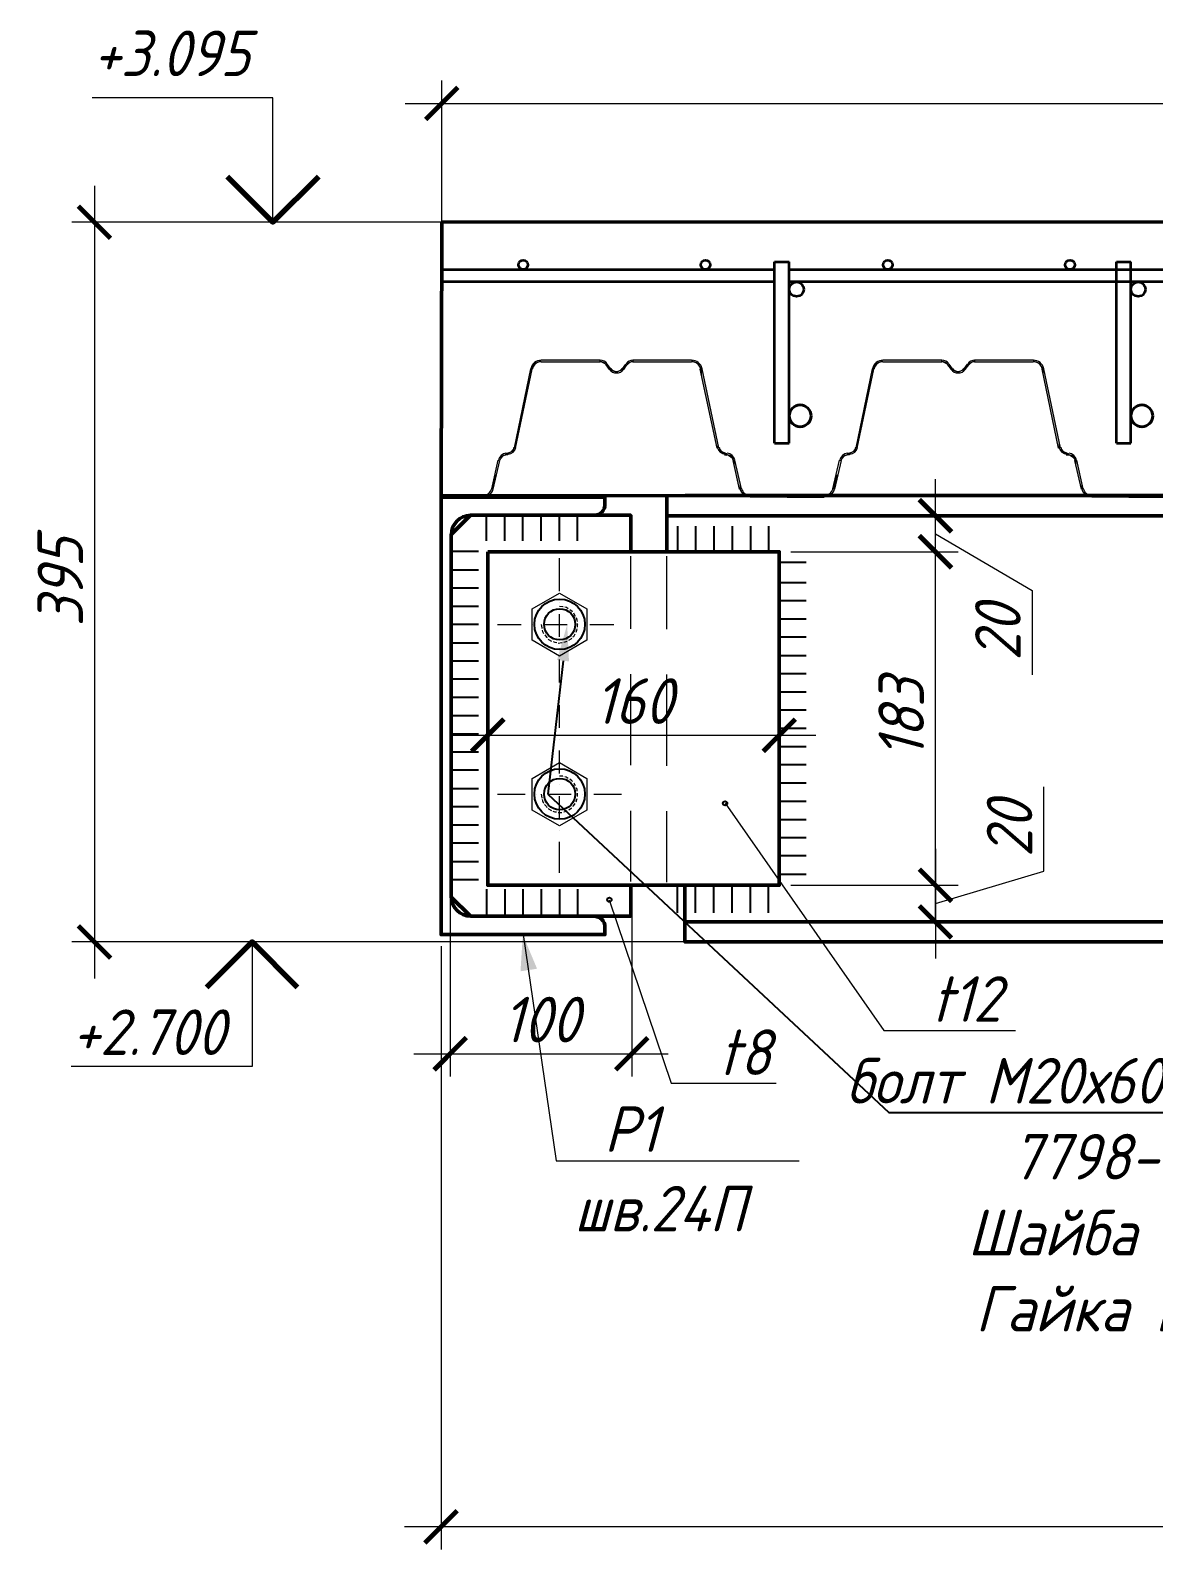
# Model space of a CAD drawing. Header units: millimetres. Extents: x 504091 to 2165846, y 135022 to 442887.
# Drawn here: x 889851 to 890467, y 258700 to 259533 of the extents above; entities that cross this region are included whole.
import ezdxf
from ezdxf import colors
from ezdxf.entities.mleader import LeaderData, LeaderLine
from ezdxf.math import Vec2, Vec3

# ---------------------------------------------------------------- set-up
doc = ezdxf.new("R2010")
doc.units = ezdxf.units.MM
doc.layers.get('Defpoints').update_dxf_attribs({"color": 255})
for name, color, linetype, lineweight in [('04Арматура', 132, 'Continuous', 35), ('06Арматура', 170, 'Continuous', 35), ('08Арматура', 94, 'Continuous', 35), ('12Арматура', 116, 'Continuous', 40), ('Размер', 7, 'Continuous', 13), ('Размеры КР', 164, 'Continuous', 9)]:
    doc.layers.add(name, color=color, linetype=linetype, lineweight=lineweight)
for name, color, linetype in [('PDF _Геометрия', 7, 'Continuous'), ('PDF _Сплошная заливка', 7, 'Continuous'), ('PDF _Текст', 7, 'Continuous'), ('металл', 124, 'Continuous'), ('Текст', 7, 'Continuous')]:
    doc.layers.add(name, color=color, linetype=linetype)
doc.styles.add('GOST 2.304_new', font='isocpeur.ttf', dxfattribs={"width": 0.9, "oblique": 15})
doc.dimstyles.new('SPDS 1_10', dxfattribs={"dimscale": 10, "dimtxt": 2.5, "dimasz": 1.77, "dimexe": 1.25, "dimexo": 0.625, "dimtad": 1, "dimdec": 0, "dimrnd": 0.001, "dimtxsty": 'GOST 2.304_new', "dimblk": 'ARCHTICK', "dimcen": 2.5, "dimdle": 2, "dimclrt": 256, "dimadec": 0, "dimazin": 2, "dimtfac": 0.75, "dimtdec": 0, "dimtmove": 1, "dimatfit": 3, "dimfxl": 0, "dimtolj": 1, "dimlwd": 9, "dimlwe": 9, "dimarcsym": 0})

# ---------------------------------------------------------------- blocks, each defined once
blk = doc.blocks.new('_ArchTick')
at = {"color": 0, "linetype": 'ByBlock', "const_width": 0.15}
blk.add_lwpolyline([(-0.5, -0.5), (0.5, 0.5)], dxfattribs=at)
blk = doc.blocks.new('*D1292')
at = {"layer": 'Defpoints', "color": 0, "lineweight": 20, "transparency": 16777216}
for p in [(890076.35, 259037.02), (891155.95, 258911.76), (890076.35, 258712.23)]:
    blk.add_point(p, dxfattribs=at)
at = {"layer": 'Размеры КР', "color": 0, "lineweight": 9, "transparency": 16777216}
for p, q in [((890076.35, 259030.77), (890076.35, 258699.73)), ((891155.95, 258905.51), (891155.95, 258699.73)), ((891175.95, 258712.23), (890056.35, 258712.23))]:
    blk.add_line(p, q, dxfattribs=at)
at = {"layer": 'Размеры КР', "color": 0, "lineweight": 9, "transparency": 16777216, "xscale": 17.7, "yscale": 17.7, "zscale": 17.7, "rotation": 180}
blk.add_blockref('_ArchTick', (890076.35, 258712.23), dxfattribs=at)
at = {"layer": 'Размеры КР', "color": 0, "lineweight": 9, "transparency": 16777216, "xscale": 17.7, "yscale": 17.7, "zscale": 17.7}
blk.add_blockref('_ArchTick', (891155.95, 258712.23), dxfattribs=at)
at = {"layer": 'Размеры КР', "lineweight": 20, "transparency": 16777216, "insert": (890616.15, 258730.98), "char_height": 25, "attachment_point": 5, "style": 'GOST 2.304_new'}
blk.add_mtext('\\A1;1080', dxfattribs=at)
blk = doc.blocks.new('*D1299')
at = {"layer": 'Defpoints', "color": 0, "lineweight": 20, "transparency": 16777216}
for p in [(890203.98, 259427.78), (889886.19, 259033), (890394.97, 259033)]:
    blk.add_point(p, dxfattribs=at)
at = {"layer": 'Размеры КР', "color": 0, "lineweight": 9, "transparency": 16777216}
for p, q in [((889886.19, 259447.78), (889886.19, 259013)), ((890197.73, 259427.78), (889873.69, 259427.78)), ((890388.72, 259033), (889873.69, 259033))]:
    blk.add_line(p, q, dxfattribs=at)
at = {"layer": 'Размеры КР', "color": 0, "lineweight": 9, "transparency": 16777216, "xscale": 17.7, "yscale": 17.7, "zscale": 17.7}
for p, rotation in [((889886.19, 259427.78), 90), ((889886.19, 259033), 270)]:
    blk.add_blockref('_ArchTick', p, dxfattribs=dict(at, rotation=rotation))
at = {"layer": 'Размеры КР', "lineweight": 20, "transparency": 16777216, "insert": (889867.44, 259230.39), "char_height": 25, "attachment_point": 5, "rotation": 90, "style": 'GOST 2.304_new'}
blk.add_mtext('\\A1;395', dxfattribs=at)
blk = doc.blocks.new('*D1305')
at = {"layer": 'Defpoints', "color": 0, "lineweight": 20, "transparency": 16777216}
for p in [(892521.42, 259492.98), (892521.42, 259427.78), (890076.73, 259415.42)]:
    blk.add_point(p, dxfattribs=at)
at = {"layer": 'Размеры КР', "color": 0, "lineweight": 9, "transparency": 16777216}
for p, q in [((890076.73, 259421.67), (890076.73, 259505.48)), ((892521.42, 259434.03), (892521.42, 259505.48)), ((890056.73, 259492.98), (892541.42, 259492.98))]:
    blk.add_line(p, q, dxfattribs=at)
at = {"layer": 'Размеры КР', "color": 0, "lineweight": 9, "transparency": 16777216, "xscale": 17.7, "yscale": 17.7, "zscale": 17.7, "rotation": 180}
blk.add_blockref('_ArchTick', (890076.73, 259492.98), dxfattribs=at)
at = {"layer": 'Размеры КР', "color": 0, "lineweight": 9, "transparency": 16777216, "xscale": 17.7, "yscale": 17.7, "zscale": 17.7}
blk.add_blockref('_ArchTick', (892521.42, 259492.98), dxfattribs=at)
at = {"layer": 'Размеры КР', "lineweight": 20, "transparency": 16777216, "insert": (891299.08, 259511.73), "char_height": 25, "attachment_point": 5, "style": 'GOST 2.304_new'}
blk.add_mtext('\\A1;2445', dxfattribs=at)
blk = doc.blocks.new('*D1566')
at = {"layer": 'Defpoints', "color": 0, "lineweight": 20, "transparency": 16777216}
for p in [(890261.91, 259155.09), (890101.95, 259148.82), (890261.91, 259146.37)]:
    blk.add_point(p, dxfattribs=at)
at = {"layer": 'Размеры КР', "color": 0, "lineweight": 9, "transparency": 16777216}
for p, q in [((890081.95, 259146.37), (890281.91, 259146.37)), ((890101.95, 259142.57), (890101.95, 259133.87)), ((890261.91, 259148.84), (890261.91, 259133.87))]:
    blk.add_line(p, q, dxfattribs=at)
at = {"layer": 'Размеры КР', "color": 0, "lineweight": 9, "transparency": 16777216, "xscale": 17.7, "yscale": 17.7, "zscale": 17.7, "rotation": 180}
blk.add_blockref('_ArchTick', (890101.95, 259146.37), dxfattribs=at)
at = {"layer": 'Размеры КР', "color": 0, "lineweight": 9, "transparency": 16777216, "xscale": 17.7, "yscale": 17.7, "zscale": 17.7}
blk.add_blockref('_ArchTick', (890261.91, 259146.37), dxfattribs=at)
at = {"layer": 'Размеры КР', "lineweight": 20, "transparency": 16777216, "insert": (890181.93, 259165.12), "char_height": 25, "attachment_point": 5, "style": 'GOST 2.304_new'}
blk.add_mtext('\\A1;160', dxfattribs=at)
blk = doc.blocks.new('*D1567')
at = {"layer": 'Defpoints', "color": 0, "lineweight": 20, "transparency": 16777216}
for p in [(890261.91, 259247.07), (890347.59, 259247.07), (890261.91, 259064.1)]:
    blk.add_point(p, dxfattribs=at)
at = {"layer": 'Размеры КР', "color": 0, "lineweight": 9, "transparency": 16777216}
for p, q in [((890347.59, 259044.1), (890347.59, 259267.07)), ((890268.16, 259247.07), (890360.09, 259247.07)), ((890268.16, 259064.1), (890360.09, 259064.1))]:
    blk.add_line(p, q, dxfattribs=at)
at = {"layer": 'Размеры КР', "color": 0, "lineweight": 9, "transparency": 16777216, "xscale": 17.7, "yscale": 17.7, "zscale": 17.7}
for p, rotation in [((890347.59, 259247.07), 90), ((890347.59, 259064.1), 270)]:
    blk.add_blockref('_ArchTick', p, dxfattribs=dict(at, rotation=rotation))
at = {"layer": 'Размеры КР', "lineweight": 20, "transparency": 16777216, "insert": (890328.84, 259155.59), "char_height": 25, "attachment_point": 5, "rotation": 90, "style": 'GOST 2.304_new'}
blk.add_mtext('\\A1;183', dxfattribs=at)
blk = doc.blocks.new('*D1568')
at = {"layer": 'Defpoints', "color": 0, "lineweight": 20, "transparency": 16777216}
for p in [(890281.04, 259266.81), (890347.59, 259266.81), (890261.91, 259247.07)]:
    blk.add_point(p, dxfattribs=at)
at = {"layer": 'Размеры КР', "color": 0, "lineweight": 9, "transparency": 16777216}
for p, q in [((890347.59, 259227.07), (890347.59, 259286.81)), ((890287.29, 259266.81), (890360.09, 259266.81)), ((890347.59, 259256.94), (890400.59, 259225.77)), ((890268.16, 259247.07), (890360.09, 259247.07)), ((890400.59, 259225.77), (890400.59, 259179.57))]:
    blk.add_line(p, q, dxfattribs=at)
at = {"layer": 'Размеры КР', "color": 0, "lineweight": 9, "transparency": 16777216, "xscale": 17.7, "yscale": 17.7, "zscale": 17.7}
for p, rotation in [((890347.59, 259266.81), 90), ((890347.59, 259247.07), 270)]:
    blk.add_blockref('_ArchTick', p, dxfattribs=dict(at, rotation=rotation))
at = {"layer": 'Размеры КР', "lineweight": 20, "transparency": 16777216, "insert": (890381.84, 259202.67), "char_height": 25, "attachment_point": 5, "rotation": 90, "style": 'GOST 2.304_new'}
blk.add_mtext('\\A1;20', dxfattribs=at)
blk = doc.blocks.new('*D1569')
at = {"layer": 'Defpoints', "color": 0, "lineweight": 20, "transparency": 16777216}
for p in [(890261.91, 259064.1), (890273, 259044), (890347.59, 259044)]:
    blk.add_point(p, dxfattribs=at)
at = {"layer": 'Размеры КР', "color": 0, "lineweight": 9, "transparency": 16777216}
for p, q in [((890406.97, 259071.86), (890406.97, 259118.06)), ((890347.59, 259084.1), (890347.59, 259024)), ((890347.59, 259054.05), (890406.97, 259071.86)), ((890268.16, 259064.1), (890360.09, 259064.1)), ((890279.25, 259044), (890360.09, 259044))]:
    blk.add_line(p, q, dxfattribs=at)
at = {"layer": 'Размеры КР', "color": 0, "lineweight": 9, "transparency": 16777216, "xscale": 17.7, "yscale": 17.7, "zscale": 17.7}
for p, rotation in [((890347.59, 259064.1), 90), ((890347.59, 259044), 270)]:
    blk.add_blockref('_ArchTick', p, dxfattribs=dict(at, rotation=rotation))
at = {"layer": 'Размеры КР', "lineweight": 20, "transparency": 16777216, "insert": (890388.22, 259094.96), "char_height": 25, "attachment_point": 5, "rotation": 90, "style": 'GOST 2.304_new'}
blk.add_mtext('\\A1;20', dxfattribs=at)
blk = doc.blocks.new('*D1570')
at = {"layer": 'Defpoints', "color": 0, "lineweight": 20, "transparency": 16777216}
for p in [(890081.35, 259074.85), (890180.95, 259059.78), (890180.95, 258971.71)]:
    blk.add_point(p, dxfattribs=at)
at = {"layer": 'Размеры КР', "color": 0, "lineweight": 9, "transparency": 16777216}
for p, q in [((890081.35, 259068.6), (890081.35, 258959.21)), ((890180.95, 259053.53), (890180.95, 258959.21)), ((890061.35, 258971.71), (890200.95, 258971.71))]:
    blk.add_line(p, q, dxfattribs=at)
at = {"layer": 'Размеры КР', "color": 0, "lineweight": 9, "transparency": 16777216, "xscale": 17.7, "yscale": 17.7, "zscale": 17.7, "rotation": 180}
blk.add_blockref('_ArchTick', (890081.35, 258971.71), dxfattribs=at)
at = {"layer": 'Размеры КР', "color": 0, "lineweight": 9, "transparency": 16777216, "xscale": 17.7, "yscale": 17.7, "zscale": 17.7}
blk.add_blockref('_ArchTick', (890180.95, 258971.71), dxfattribs=at)
at = {"layer": 'Размеры КР', "lineweight": 20, "transparency": 16777216, "insert": (890131.15, 258990.46), "char_height": 25, "attachment_point": 5, "style": 'GOST 2.304_new'}
blk.add_mtext('\\A1;100', dxfattribs=at)
blk = doc.blocks.new('*U1600')
at = {"layer": '04Арматура', "ltscale": 10}
blk.add_circle((0, 0), 2.6, dxfattribs=at)
blk = doc.blocks.new('*U1601')
at = {"layer": 'Текст', "color": 0, "linetype": 'ByBlock', "lineweight": -2, "transparency": 16777216}
for p in [(-2300, 0), (-2200, 0), (-2100, 0), (-2000, 0)]:
    blk.add_blockref('*U1600', p, dxfattribs=at)

msp = doc.modelspace()

# ---------------------------------------------------------------- linework, layer by layer
at = {"layer": '04Арматура', "color": 0, "ltscale": 10}
for p, q in [((890076.6965, 259401.8289), (890259.3774, 259401.8289)), ((890267.3774, 259401.8289), (892521.4185, 259401.8289))]:
    msp.add_line(p, q, dxfattribs=at)
at = {"layer": '06Арматура', "color": 0, "ltscale": 10}
for p, q in [((890259.3774, 259395.0581), (890076.6775, 259395.0581)), ((892521.4185, 259395.0581), (890267.3774, 259395.0581))]:
    msp.add_line(p, q, dxfattribs=at)
at = {"layer": '08Арматура', "color": 0, "ltscale": 10}
for p, q in [((890259.3774, 259306.5581), (890259.3774, 259406.0581)), ((890259.3774, 259406.0581), (890267.3774, 259406.0581)), ((890267.3774, 259306.5581), (890267.3774, 259406.0581)), ((890446.8476, 259306.5581), (890446.8476, 259406.0581)), ((890446.8476, 259406.0581), (890454.8476, 259406.0581)), ((890454.8476, 259306.5581), (890454.8476, 259406.0581)), ((890259.3774, 259306.5581), (890267.3774, 259306.5581)), ((890446.8476, 259306.5581), (890454.8476, 259306.5581))]:
    msp.add_line(p, q, dxfattribs=at)
at = {"layer": '08Арматура', "ltscale": 10}
for centre in [(890271.3767, 259391.0581), (890458.8469, 259391.0581)]:
    msp.add_circle(centre, 4, dxfattribs=at)
at = {"layer": '12Арматура', "ltscale": 10}
for centre in [(890273.3774, 259321.5581), (890460.8476, 259321.5581)]:
    msp.add_circle(centre, 6, dxfattribs=at)
at = {"layer": 'PDF _Геометрия', "lineweight": 9}
for points in [[(889984.0728, 259427.7821), (889984.0728, 259496.099), (889884.9364, 259496.099)], [(890138.6372, 259427.7821), (889927.8919, 259427.7821)], [(890131.2036, 259351.2319), (890163.5771, 259351.2319), (890163.5771, 259352.0783), (890131.2036, 259352.0783)], [(890166.751, 259349.5392), (890168.6553, 259347.0001)], [(890167.3857, 259349.9624), (890169.2901, 259347.4233)], [(890177.5421, 259349.9624), (890175.6378, 259347.4233)], [(890178.1769, 259349.5392), (890176.4842, 259347.0001)], [(890213.7243, 259352.0783), (890181.5624, 259352.0783), (890181.5624, 259351.2319), (890213.7243, 259351.2319)], [(890318.6738, 259351.2319), (890351.0473, 259351.2319), (890351.0473, 259352.0783), (890318.6738, 259352.0783)], [(890354.2212, 259349.5392), (890356.1255, 259347.0001)], [(890354.856, 259349.9624), (890356.7603, 259347.4233)], [(890365.0124, 259349.9624), (890363.108, 259347.4233)], [(890365.6471, 259349.5392), (890363.7428, 259347.0001)], [(890401.1945, 259352.0783), (890369.0326, 259352.0783), (890369.0326, 259351.2319), (890401.1945, 259351.2319)], [(890125.4906, 259347.4233), (890116.3922, 259304.047), (890117.2385, 259303.8354), (890126.337, 259347.2117)], [(890219.4373, 259347.4233), (890228.5357, 259304.047), (890227.901, 259303.8354), (890218.5909, 259347.2117)], [(890312.9608, 259347.4233), (890303.8624, 259304.047), (890304.7087, 259303.8354), (890313.8072, 259347.2117)], [(890406.9075, 259347.4233), (890416.006, 259304.047), (890415.1596, 259303.8354), (890406.0611, 259347.2117)], [(890113.0067, 259301.0847), (890111.7371, 259300.8731)], [(890113.0067, 259300.2384), (890111.9487, 259300.0268)], [(890114.4878, 259301.5079), (890115.969, 259303.2006)], [(890231.9212, 259300.2384), (890233.1908, 259300.0268)], [(890232.1328, 259301.0847), (890233.1908, 259300.8731)], [(890300.4769, 259301.0847), (890299.2074, 259300.8731)], [(890300.4769, 259300.2384), (890299.2074, 259300.0268)], [(890419.3914, 259301.0847), (890420.661, 259300.8731)], [(890419.3914, 259300.2384), (890420.661, 259300.0268)], [(890086.3461, 259276.9633), (890099.2532, 259276.9633), (890099.2532, 259277.8096), (890086.3461, 259277.8096)], [(890081.8475, 259064.102), (890081.8475, 259242.2622)], [(890141.3048, 259225.3349), (890141.3048, 259243.4738)], [(890180.4492, 259204.8105), (890180.4492, 259244.5318)], [(890200.1273, 259204.5989), (890200.1273, 259244.5318)], [(890141.3048, 259219.1987), (890141.3048, 259219.1987)], [(890143.4207, 259216.8712), (890143.2091, 259216.8712), (890141.3048, 259217.0828)], [(890146.1714, 259215.8133), (890145.1134, 259216.4481), (890144.2671, 259216.6596)], [(890141.3048, 259200.3671), (890141.3048, 259212.851)], [(890148.4989, 259213.909), (890148.2873, 259214.3321), (890147.0178, 259215.1785)], [(890150.1916, 259211.5814), (890149.3453, 259212.851), (890149.1337, 259213.2742)], [(890151.2496, 259208.8308), (890151.038, 259209.4655), (890150.6148, 259210.7351)], [(890151.2496, 259205.6569), (890151.2496, 259205.8685), (890151.2496, 259207.7728)], [(890107.2385, 259207.138), (890120.3572, 259207.138)], [(890126.705, 259207.138), (890126.705, 259207.138)], [(890131.36, 259207.138), (890131.5716, 259205.2337), (890131.5716, 259205.0221)], [(890131.7832, 259203.9641), (890131.9947, 259203.3294), (890132.6295, 259202.2714)], [(890133.0527, 259207.138), (890145.5366, 259207.138)], [(890133.2643, 259201.425), (890134.1107, 259200.1555), (890134.5338, 259199.9439)], [(890135.1686, 259199.0975), (890135.3802, 259198.8859), (890136.8614, 259198.0396)], [(890146.383, 259198.4628), (890147.6525, 259199.3091), (890148.0757, 259199.7323)], [(890148.7105, 259200.3671), (890149.1337, 259200.5787), (890149.98, 259202.0598)], [(890150.4032, 259202.9062), (890150.8264, 259203.9641), (890151.038, 259204.8105)], [(890151.6728, 259207.138), (890151.6728, 259207.138)], [(890158.0205, 259207.138), (890171.1392, 259207.138)], [(890137.9193, 259197.828), (890138.7657, 259197.4048), (890139.8236, 259197.1932)], [(890140.67, 259196.9816), (890142.5743, 259197.1932), (890142.7859, 259197.1932)], [(890141.3048, 259194.2309), (890141.3048, 259194.2309)], [(890143.6323, 259197.4048), (890144.4787, 259197.6164), (890145.5366, 259198.0396)], [(890141.3048, 259175.3993), (890141.3048, 259187.8832)], [(890180.4492, 259129.9071), (890180.4492, 259179.8427)], [(890200.1273, 259129.6955), (890200.1273, 259179.6311)], [(890141.3048, 259169.0515), (890141.3048, 259169.0515)], [(890141.3048, 259150.4315), (890141.3048, 259162.9154)], [(890141.3048, 259144.0837), (890141.3048, 259144.0837)], [(890141.3048, 259125.4636), (890141.3048, 259137.9475)], [(890143.2091, 259123.7709), (890143.2091, 259123.9825), (890141.3048, 259123.9825)], [(890141.3048, 259119.1159), (890141.3048, 259119.1159)], [(890146.1714, 259122.7129), (890144.9018, 259123.3477), (890144.2671, 259123.5593)], [(890148.4989, 259121.0202), (890148.0757, 259121.4434), (890147.0178, 259122.2898)], [(890150.1916, 259118.6927), (890149.3453, 259119.9623), (890149.1337, 259120.1738)], [(890151.038, 259115.7304), (890151.038, 259116.5768), (890150.6148, 259117.6347)], [(890101.9487, 259064.102), (890101.9487, 259114.0377)], [(890107.2385, 259114.0377), (890122.4731, 259114.0377)], [(890128.8209, 259114.0377), (890128.8209, 259114.0377)], [(890131.36, 259114.0377), (890131.5716, 259112.1334), (890131.5716, 259111.9218)], [(890131.7832, 259111.0754), (890131.9947, 259110.4406), (890132.6295, 259109.1711)], [(890133.0527, 259108.3247), (890134.1107, 259107.2668), (890134.3223, 259106.8436)], [(890134.957, 259114.0377), (890147.6525, 259114.0377)], [(890141.3048, 259100.4958), (890141.3048, 259112.9797)], [(890148.7105, 259107.4783), (890148.9221, 259107.6899), (890149.98, 259108.9595)], [(890150.4032, 259109.8059), (890150.8264, 259111.0754), (890151.038, 259111.7102)], [(890151.2496, 259112.7681), (890151.2496, 259114.6725)], [(890153.7887, 259114.0377), (890153.7887, 259114.0377)], [(890160.1364, 259114.0377), (890175.371, 259114.0377)], [(890232.1833, 259109.0653), (890319.2075, 258984.3936), (890329.1523, 258984.3936), (890391.5719, 258984.3936)], [(890135.1686, 259106.2088), (890135.3802, 259105.9972), (890136.8614, 259105.1508)], [(890137.7077, 259104.7277), (890138.7657, 259104.3045), (890139.612, 259104.3045)], [(890140.67, 259104.0929), (890142.5743, 259104.0929)], [(890143.6323, 259104.3045), (890144.4787, 259104.5161), (890145.5366, 259105.1508)], [(890146.383, 259105.574), (890147.6525, 259106.4204), (890148.0757, 259106.632)], [(890180.4492, 259066.218), (890180.4492, 259104.9392)], [(890200.1273, 259065.7948), (890200.1273, 259104.7276)], [(890141.3048, 259094.1481), (890141.3048, 259094.1481)], [(890141.3048, 259070.873), (890141.3048, 259088.0119)], [(890168.6001, 259056.0616), (890202.5916, 258955.6047), (890212.5364, 258955.6047), (890260.1445, 258955.6047)], [(889972.6269, 259032.9981), (889972.6269, 258964.6812), (889873.4905, 258964.6812)], [(890227.2662, 259032.9981), (889936.7218, 259032.9981)], [(890121.3094, 259037.0183), (890139.5263, 258912.9744), (890149.6827, 258912.9744), (890272.829, 258912.9744)]]:
    msp.add_lwpolyline(points, dxfattribs=at)
at = {"layer": 'PDF _Геометрия', "lineweight": 70}
for points in [[(890009.0406, 259452.7499), (889984.0728, 259427.7821), (889959.105, 259452.7499)], [(889997.5947, 259008.0303), (889972.6269, 259032.9981), (889947.659, 259008.0303)]]:
    msp.add_lwpolyline(points, dxfattribs=at)
at = {"layer": 'PDF _Геометрия', "lineweight": 13}
for points in [[(890168.7263, 259347.047, 0.23930832), (890172.5697, 259345.0958, 0.23930832), (890176.4131, 259347.0471)], [(890169.4096, 259347.5464, 0.23928628), (890172.5697, 259345.9422, 0.23928628), (890175.7299, 259347.5464)], [(890356.1965, 259347.047, 0.23930832), (890360.04, 259345.0958, 0.23930832), (890363.8833, 259347.0471)], [(890356.8798, 259347.5464, 0.23928628), (890360.04, 259345.9422, 0.23928628), (890363.2001, 259347.5464)]]:
    msp.add_lwpolyline(points, format="xyb", dxfattribs=at)
at = {"layer": 'PDF _Геометрия', "lineweight": 9}
for points in [[(890104.1198, 259281.6183), (890107.7169, 259297.2761), (890108.3517, 259297.0645), (890104.7546, 259281.4067)], [(890240.1733, 259281.4067), (890236.5762, 259297.0645), (890237.4226, 259297.2761), (890241.0196, 259281.6183)], [(890291.3785, 259281.6183), (890294.9755, 259297.2761), (890295.8219, 259297.0645), (890292.2248, 259281.4067)], [(890427.6435, 259281.4067), (890424.0464, 259297.0645), (890424.8928, 259297.2761), (890428.4899, 259281.6183)], [(890245.8863, 259277.8096), (890266.1991, 259277.8096), (890266.1991, 259276.9633), (890245.8863, 259276.9633)], [(890286.5119, 259277.8096), (890266.1991, 259277.8096), (890266.1991, 259276.9633), (890286.5119, 259276.9633)], [(890433.3565, 259277.8096), (890453.6693, 259277.8096), (890453.6693, 259276.9633), (890433.3565, 259276.9633)], [(890473.9821, 259277.8096), (890453.6693, 259277.8096), (890453.6693, 259276.9633), (890473.9821, 259276.9633)], [(890156.3278, 259198.4628), (890141.3048, 259189.7875), (890126.2818, 259198.4628), (890126.2818, 259215.8133), (890141.3048, 259224.2769), (890156.3278, 259215.8133)], [(890156.3278, 259105.3624), (890141.3048, 259096.6872), (890126.2818, 259105.3624), (890126.2818, 259122.7129), (890141.3048, 259131.3882), (890156.3278, 259122.7129)], [(890092.4271, 259047.1747), (890160.1364, 259047.1747)]]:
    msp.add_lwpolyline(points, close=True, dxfattribs=at)
at = {"layer": 'PDF _Геометрия', "lineweight": 0}
for points in [[(890236.5762, 259297.0645), (890236.5762, 259297.0645), (890236.5762, 259297.0645)], [(890424.0464, 259297.0645), (890424.0464, 259297.0645), (890424.0464, 259297.0645)]]:
    msp.add_lwpolyline(points, close=True, dxfattribs=at)
at = {"layer": 'PDF _Геометрия', "lineweight": 0, "const_width": 0.8464}
for points in [[(890245.8863, 259277.3865), (890266.1991, 259277.3865), (890286.5119, 259277.3865)], [(890433.3565, 259277.3865), (890453.6693, 259277.3865), (890473.9821, 259277.3865)]]:
    msp.add_lwpolyline(points, dxfattribs=at)
at = {"layer": 'PDF _Геометрия', "lineweight": 25}
for points in [[(890101.314, 259252.9955), (890101.314, 259267.0185)], [(890111.2588, 259252.9955), (890111.2588, 259267.0185)], [(890121.2036, 259252.9955), (890121.2036, 259267.0185)], [(890131.36, 259252.9955), (890131.36, 259267.0185)], [(890141.3048, 259252.9955), (890141.3048, 259267.0185)], [(890151.2496, 259252.9955), (890151.2496, 259267.0185)], [(890206.0518, 259261.0939), (890206.0518, 259247.0709)], [(890215.9966, 259261.0939), (890215.9966, 259247.0709)], [(890225.9414, 259261.0939), (890225.9414, 259247.0709)], [(890236.0978, 259261.0939), (890236.0978, 259247.0709)], [(890246.0427, 259261.0939), (890246.0427, 259247.0709)], [(890255.9875, 259261.0939), (890255.9875, 259247.0709)], [(890096.8705, 259247.1288), (890081.8475, 259247.1288)], [(890276.7234, 259241.1463), (890261.912, 259241.1463)], [(890096.8705, 259236.9724), (890081.8475, 259236.9724)], [(890096.8705, 259227.0276), (890081.8475, 259227.0276)], [(890276.7234, 259229.9899), (890261.912, 259229.9899)], [(890096.8705, 259217.0828), (890081.8475, 259217.0828)], [(890276.7234, 259220.0451), (890261.912, 259220.0451)], [(890276.7234, 259210.1003), (890261.912, 259210.1003)], [(890096.8705, 259207.138), (890081.8475, 259207.138)], [(890276.7234, 259200.1555), (890261.912, 259200.1555)], [(890096.8705, 259196.9816), (890081.8475, 259196.9816)], [(890096.8705, 259187.0368), (890081.8475, 259187.0368)], [(890276.7234, 259189.9991), (890261.912, 259189.9991)], [(890096.8705, 259177.092), (890081.8475, 259177.092)], [(890276.7234, 259180.0543), (890261.912, 259180.0543)], [(890096.8705, 259167.1472), (890081.8475, 259167.1472)], [(890276.7234, 259170.1095), (890261.912, 259170.1095)], [(890276.7234, 259160.1647), (890261.912, 259160.1647)], [(890096.8705, 259156.9908), (890081.8475, 259156.9908)], [(890276.7234, 259150.0083), (890261.912, 259150.0083)], [(890096.8705, 259147.046), (890081.8475, 259147.046)], [(890096.8705, 259137.1012), (890081.8475, 259137.1012)], [(890276.7234, 259140.0635), (890261.912, 259140.0635)], [(890096.8705, 259127.1564), (890081.8475, 259127.1564)], [(890276.7234, 259130.1187), (890261.912, 259130.1187)], [(890096.8705, 259117), (890081.8475, 259117)], [(890276.7234, 259120.1738), (890261.912, 259120.1738)], [(890276.7234, 259110.0174), (890261.912, 259110.0174)], [(890096.8705, 259107.0552), (890081.8475, 259107.0552)], [(890276.7234, 259100.0726), (890261.912, 259100.0726)], [(890096.8705, 259097.1104), (890081.8475, 259097.1104)], [(890096.8705, 259087.1655), (890081.8475, 259087.1655)], [(890276.7234, 259090.1278), (890261.912, 259090.1278)], [(890096.8705, 259077.0091), (890081.8475, 259077.0091)], [(890276.7234, 259080.183), (890261.912, 259080.183)], [(890096.8705, 259067.0643), (890081.8475, 259067.0643)], [(890276.7234, 259070.0266), (890261.912, 259070.0266)], [(890101.314, 259061.9861), (890101.314, 259047.1747)], [(890111.2588, 259061.9861), (890111.2588, 259047.1747)], [(890121.2036, 259061.9861), (890121.2036, 259047.1747)], [(890131.36, 259061.9861), (890131.36, 259047.1747)], [(890141.3048, 259061.9861), (890141.3048, 259047.1747)], [(890151.2496, 259061.9861), (890151.2496, 259047.1747)], [(890206.0518, 259049.079), (890206.0518, 259064.1021)], [(890215.9966, 259049.079), (890215.9966, 259064.1021)], [(890225.9414, 259049.079), (890225.9414, 259064.1021)], [(890236.0978, 259049.079), (890236.0978, 259064.1021)], [(890246.0427, 259049.079), (890246.0427, 259064.1021)], [(890255.9875, 259049.079), (890255.9875, 259064.1021)]]:
    msp.add_lwpolyline(points, dxfattribs=at)
for centre, radius in [((890141.4107, 259207.2439), 13.8592), ((890141.4106, 259207.2438), 8.5695), ((890141.4107, 259114.1436), 13.8592), ((890141.4106, 259114.1435), 8.5695), ((890232.1833, 259109.0653), 1.1638), ((890168.7058, 259056.1674), 1.1638)]:
    msp.add_circle(centre, radius, dxfattribs=at)
at = {"layer": 'PDF _Геометрия', "lineweight": 13}
for centre, radius, start, end in [((890131.3092, 259346.2596), 5.8187, 89.9988651, 168.0975719), ((890131.3093, 259346.2595), 4.9724, 89.9991625, 168.0941255), ((890163.6828, 259347.3172), 3.9147, 36.1704966, 89.9987405), ((890163.6829, 259347.3176), 4.7608, 36.1662404, 89.9992614), ((890181.6682, 259347.3175), 4.7608, 90.0007386, 143.8337596), ((890181.6683, 259347.3172), 3.9147, 90.0012595, 143.8295034), ((890213.8301, 259346.2594), 4.9724, 11.9058745, 90.0008375), ((890213.8302, 259346.2596), 5.8187, 11.9024281, 90.0011349), ((890318.7795, 259346.2596), 5.8187, 89.9988651, 168.0975719), ((890318.7795, 259346.2595), 4.9724, 89.9991625, 168.0941255), ((890351.153, 259347.3172), 3.9147, 36.1704966, 89.9987405), ((890351.1531, 259347.3176), 4.7608, 36.1662404, 89.9992614), ((890369.1385, 259347.3175), 4.7608, 90.0007386, 143.8337596), ((890369.1385, 259347.3172), 3.9147, 90.0012595, 143.8295034), ((890401.3003, 259346.2594), 4.9724, 11.9058745, 90.0008375), ((890401.3004, 259346.2596), 5.8187, 11.9024281, 90.0011349), ((890112.478, 259296.3237), 4.7612, 96.2654219, 166.9515771), ((890112.4775, 259296.3242), 3.9141, 96.2547944, 166.9455902), ((890112.6893, 259305.2107), 3.9144, 276.2623791, 347.0033666), ((890112.6895, 259305.2104), 4.7605, 276.2552, 347.0067644), ((890232.6619, 259305.2108), 4.761, 192.9974633, 263.7405723), ((890232.6618, 259305.2108), 3.9144, 192.9966334, 263.7376209), ((890232.8734, 259296.3239), 3.9144, 13.0573452, 83.7458248), ((890232.8733, 259296.3239), 4.7609, 13.046182, 83.736819), ((890299.7368, 259296.3235), 4.7614, 96.2674121, 166.9495869), ((890299.7364, 259296.3237), 3.9146, 96.2565954, 166.9402346), ((890300.1595, 259305.2107), 3.9144, 276.2623791, 347.0033666), ((890300.1597, 259305.2104), 4.7605, 276.2552, 347.0067644), ((890420.1321, 259305.2108), 4.761, 192.9974633, 263.7405723), ((890420.132, 259305.2108), 3.9144, 192.9966334, 263.7376209), ((890420.3437, 259296.3239), 3.9144, 13.0573452, 83.7458248), ((890420.3435, 259296.3239), 4.7609, 13.046182, 83.736819), ((890099.3591, 259282.9935), 4.9723, 269.9994663, 345.8228898), ((890099.3589, 259282.9937), 5.8189, 270.0008995, 345.9044636), ((890245.9921, 259282.9937), 5.8189, 194.0955364, 269.9991005), ((890245.992, 259282.9935), 4.9723, 194.1771102, 270.0005337), ((890286.6177, 259282.9935), 4.9723, 269.9994663, 345.8228898), ((890286.6176, 259282.9937), 5.8189, 270.0008995, 345.9044636), ((890433.4623, 259282.9937), 5.8189, 194.0955364, 269.9991005), ((890433.4622, 259282.9935), 4.9723, 194.1771102, 270.0005337)]:
    msp.add_arc(centre, radius, start, end, dxfattribs=at)
at = {"layer": 'PDF _Сплошная заливка', "lineweight": 20, "transparency": 33554559}
for points in [[(890126.337, 259348.6928), (890127.6065, 259350.8088), (890127.6065, 259349.3276)], [(890126.337, 259348.6928), (890126.337, 259347.2117), (890127.6065, 259349.3276)], [(890127.6065, 259350.8088), (890127.6065, 259349.3276), (890128.0297, 259350.174)], [(890127.6065, 259350.8088), (890128.0297, 259350.8088), (890128.0297, 259350.174)], [(890128.0297, 259350.8088), (890131.2036, 259352.0783), (890131.2036, 259351.2319)], [(890128.0297, 259350.8088), (890128.0297, 259350.174), (890131.2036, 259351.2319)], [(890131.2036, 259352.0783), (890131.2036, 259351.2319), (890163.5771, 259351.2319)], [(890163.5771, 259351.2319), (890131.2036, 259352.0783), (890163.5771, 259352.0783)], [(890163.5771, 259351.2319), (890166.751, 259350.174), (890166.751, 259349.5392)], [(890166.751, 259350.174), (890166.751, 259349.5392), (890167.3857, 259348.6928)], [(890166.751, 259350.174), (890167.3857, 259349.9624), (890167.3857, 259348.6928)], [(890167.3857, 259349.9624), (890167.3857, 259348.6928), (890168.6553, 259347.0001)], [(890167.3857, 259349.9624), (890168.6553, 259348.2697), (890168.6553, 259347.0001)], [(890176.4842, 259348.2697), (890177.5421, 259349.9624), (890177.5421, 259348.6928)], [(890177.5421, 259349.9624), (890178.1769, 259350.3856), (890178.1769, 259349.5392)], [(890177.5421, 259349.9624), (890177.5421, 259348.6928), (890178.1769, 259349.5392)], [(890178.1769, 259350.3856), (890178.1769, 259349.5392), (890181.5624, 259352.0783)], [(890181.5624, 259351.2319), (890181.5624, 259352.0783), (890213.7243, 259351.2319)], [(890181.5624, 259352.0783), (890213.7243, 259351.2319), (890213.7243, 259352.0783)], [(890213.7243, 259351.2319), (890213.7243, 259352.0783), (890216.8982, 259350.174)], [(890213.7243, 259352.0783), (890216.8982, 259350.174), (890216.8982, 259350.8088)], [(890216.8982, 259350.174), (890216.8982, 259350.8088), (890217.533, 259349.3276)], [(890216.8982, 259350.8088), (890217.533, 259349.3276), (890217.533, 259350.8088)], [(890217.533, 259349.3276), (890217.533, 259350.8088), (890218.5909, 259347.2117)], [(890217.533, 259350.8088), (890218.5909, 259347.2117), (890218.5909, 259348.6928)], [(890313.8072, 259348.6928), (890315.0767, 259350.8088), (890315.0767, 259349.3276)], [(890313.8072, 259348.6928), (890313.8072, 259347.2117), (890315.0767, 259349.3276)], [(890315.0767, 259350.8088), (890315.0767, 259349.3276), (890315.4999, 259350.174)], [(890315.0767, 259350.8088), (890315.4999, 259350.8088), (890315.4999, 259350.174)], [(890315.4999, 259350.8088), (890318.6738, 259352.0783), (890318.6738, 259351.2319)], [(890315.4999, 259350.8088), (890315.4999, 259350.174), (890318.6738, 259351.2319)], [(890318.6738, 259352.0783), (890318.6738, 259351.2319), (890351.0473, 259351.2319)], [(890351.0473, 259351.2319), (890318.6738, 259352.0783), (890351.0473, 259352.0783)], [(890351.0473, 259351.2319), (890354.2212, 259350.174), (890354.2212, 259349.5392)], [(890354.2212, 259350.174), (890354.2212, 259349.5392), (890354.856, 259348.6928)], [(890354.2212, 259350.174), (890354.856, 259349.9624), (890354.856, 259348.6928)], [(890354.856, 259349.9624), (890354.856, 259348.6928), (890356.1255, 259347.0001)], [(890354.856, 259349.9624), (890356.1255, 259348.2697), (890356.1255, 259347.0001)], [(890363.7428, 259348.2697), (890365.0124, 259349.9624), (890365.0124, 259348.6928)], [(890365.0124, 259349.9624), (890365.6471, 259350.3856), (890365.6471, 259349.5392)], [(890365.0124, 259349.9624), (890365.0124, 259348.6928), (890365.6471, 259349.5392)], [(890365.6471, 259350.3856), (890365.6471, 259349.5392), (890369.0326, 259352.0783)], [(890369.0326, 259351.2319), (890369.0326, 259352.0783), (890401.1945, 259351.2319)], [(890369.0326, 259352.0783), (890401.1945, 259351.2319), (890401.1945, 259352.0783)], [(890401.1945, 259351.2319), (890401.1945, 259352.0783), (890404.3684, 259350.174)], [(890401.1945, 259352.0783), (890404.3684, 259350.174), (890404.3684, 259350.8088)], [(890404.3684, 259350.174), (890404.3684, 259350.8088), (890404.7916, 259349.3276)], [(890404.3684, 259350.8088), (890404.7916, 259349.3276), (890404.7916, 259350.8088)], [(890404.7916, 259349.3276), (890404.7916, 259350.8088), (890406.0611, 259347.2117)], [(890404.7916, 259350.8088), (890406.0611, 259347.2117), (890406.0611, 259348.6928)], [(890117.2385, 259307.8557), (890125.4906, 259347.4233), (890125.4906, 259343.6146)], [(890117.2385, 259307.8557), (890117.2385, 259303.8354), (890125.4906, 259343.6146)], [(890125.4906, 259347.4233), (890126.337, 259348.6928), (890126.337, 259347.2117)], [(890125.4906, 259347.4233), (890125.4906, 259343.6146), (890126.337, 259347.2117)], [(890168.6553, 259348.2697), (890168.6553, 259347.0001), (890169.2901, 259346.5769)], [(890168.6553, 259348.2697), (890169.2901, 259347.4233), (890169.2901, 259346.5769)], [(890169.2901, 259347.4233), (890169.2901, 259346.5769), (890172.4639, 259345.0958)], [(890169.2901, 259347.4233), (890172.4639, 259345.7306), (890172.4639, 259345.0958)], [(890172.4639, 259345.7306), (890175.6378, 259347.4233), (890175.6378, 259346.5769)], [(890172.4639, 259345.7306), (890172.4639, 259345.0958), (890175.6378, 259346.5769)], [(890175.6378, 259347.4233), (890176.4842, 259348.2697), (890176.4842, 259347.0001)], [(890175.6378, 259347.4233), (890175.6378, 259346.5769), (890176.4842, 259347.0001)], [(890176.4842, 259348.2697), (890176.4842, 259347.0001), (890177.5421, 259348.6928)], [(890218.5909, 259347.2117), (890218.5909, 259348.6928), (890219.4373, 259343.6146)], [(890218.5909, 259348.6928), (890219.4373, 259343.6146), (890219.4373, 259347.4233)], [(890219.4373, 259343.6146), (890219.4373, 259347.4233), (890227.901, 259303.8354)], [(890219.4373, 259347.4233), (890227.901, 259303.8354), (890227.901, 259307.8557)], [(890304.7087, 259307.8557), (890312.9608, 259347.4233), (890312.9608, 259343.6146)], [(890304.7087, 259307.8557), (890304.7087, 259303.8354), (890312.9608, 259343.6146)], [(890312.9608, 259347.4233), (890313.8072, 259348.6928), (890313.8072, 259347.2117)], [(890312.9608, 259347.4233), (890312.9608, 259343.6146), (890313.8072, 259347.2117)], [(890356.1255, 259348.2697), (890356.1255, 259347.0001), (890356.7603, 259346.5769)], [(890356.1255, 259348.2697), (890356.7603, 259347.4233), (890356.7603, 259346.5769)], [(890356.7603, 259347.4233), (890356.7603, 259346.5769), (890359.9342, 259345.0958)], [(890356.7603, 259347.4233), (890359.9342, 259345.7306), (890359.9342, 259345.0958)], [(890359.9342, 259345.7306), (890363.108, 259347.4233), (890363.108, 259346.5769)], [(890359.9342, 259345.7306), (890359.9342, 259345.0958), (890363.108, 259346.5769)], [(890363.108, 259347.4233), (890363.7428, 259348.2697), (890363.7428, 259347.0001)], [(890363.108, 259347.4233), (890363.108, 259346.5769), (890363.7428, 259347.0001)], [(890363.7428, 259348.2697), (890363.7428, 259347.0001), (890365.0124, 259348.6928)], [(890406.0611, 259347.2117), (890406.0611, 259348.6928), (890406.9075, 259343.6146)], [(890406.0611, 259348.6928), (890406.9075, 259343.6146), (890406.9075, 259347.4233)], [(890406.9075, 259343.6146), (890406.9075, 259347.4233), (890415.1596, 259303.8354)], [(890406.9075, 259347.4233), (890415.1596, 259303.8354), (890415.1596, 259307.8557)], [(890116.3922, 259304.047), (890117.2385, 259307.8557), (890117.2385, 259303.8354)], [(890227.901, 259303.8354), (890227.901, 259307.8557), (890228.5357, 259304.047)], [(890303.8624, 259304.047), (890304.7087, 259307.8557), (890304.7087, 259303.8354)], [(890415.1596, 259303.8354), (890415.1596, 259307.8557), (890416.006, 259304.047)], [(890107.7169, 259297.2761), (890109.6212, 259299.1804), (890109.6212, 259298.9688)], [(890109.6212, 259299.1804), (890109.6212, 259298.9688), (890109.8328, 259299.1804)], [(890109.8328, 259299.1804), (890111.7371, 259300.8731), (890111.7371, 259299.8152)], [(890111.7371, 259300.8731), (890113.0067, 259301.2963), (890113.0067, 259300.2384)], [(890111.7371, 259300.8731), (890111.7371, 259299.8152), (890113.0067, 259300.2384)], [(890113.0067, 259301.2963), (890113.0067, 259300.2384), (890114.911, 259301.9311)], [(890114.911, 259301.9311), (890115.1226, 259302.1427), (890115.1226, 259301.9311)], [(890115.1226, 259302.1427), (890115.1226, 259301.9311), (890117.2385, 259303.8354)], [(890227.901, 259303.8354), (890229.3821, 259302.989), (890229.3821, 259301.5079)], [(890229.3821, 259302.989), (890229.3821, 259301.5079), (890232.1328, 259300.4499)], [(890229.3821, 259302.989), (890232.1328, 259301.0847), (890232.1328, 259300.4499)], [(890232.1328, 259301.0847), (890232.1328, 259300.4499), (890233.1908, 259300.0268)], [(890232.1328, 259301.0847), (890233.1908, 259300.6615), (890233.1908, 259300.0268)], [(890233.1908, 259300.6615), (890233.1908, 259300.0268), (890235.9414, 259298.1224)], [(890235.9414, 259298.1224), (890233.1908, 259300.6615), (890235.9414, 259299.8152)], [(890235.9414, 259298.1224), (890235.9414, 259299.8152), (890237.4226, 259297.2761)], [(890294.9755, 259297.2761), (890297.0914, 259299.1804), (890297.0914, 259298.9688)], [(890297.0914, 259299.1804), (890297.0914, 259298.9688), (890297.303, 259299.1804)], [(890297.303, 259299.1804), (890299.2074, 259300.8731), (890299.2074, 259299.8152)], [(890299.2074, 259300.8731), (890300.4769, 259301.2963), (890300.4769, 259300.2384)], [(890299.2074, 259300.8731), (890299.2074, 259299.8152), (890300.4769, 259300.2384)], [(890300.4769, 259301.2963), (890300.4769, 259300.2384), (890302.3812, 259301.9311)], [(890302.3812, 259301.9311), (890302.5928, 259302.1427), (890302.5928, 259301.9311)], [(890302.5928, 259302.1427), (890302.5928, 259301.9311), (890304.7087, 259303.8354)], [(890415.1596, 259303.8354), (890416.6407, 259302.989), (890416.6407, 259301.5079)], [(890416.6407, 259302.989), (890416.6407, 259301.5079), (890419.3914, 259300.4499)], [(890416.6407, 259302.989), (890419.3914, 259301.0847), (890419.3914, 259300.4499)], [(890419.3914, 259301.0847), (890419.3914, 259300.4499), (890420.661, 259300.0268)], [(890419.3914, 259301.0847), (890420.661, 259300.6615), (890420.661, 259300.0268)], [(890420.661, 259300.6615), (890420.661, 259300.0268), (890423.4117, 259298.1224)], [(890423.4117, 259298.1224), (890420.661, 259300.6615), (890423.4117, 259299.8152)], [(890423.4117, 259298.1224), (890423.4117, 259299.8152), (890424.8928, 259297.2761)], [(890237.4226, 259293.679), (890236.5762, 259297.0645), (890237.4226, 259297.2761)], [(890237.4226, 259293.679), (890237.4226, 259293.679), (890236.5762, 259297.0645)], [(890237.4226, 259293.679), (890237.4226, 259297.2761), (890240.1733, 259281.4067)], [(890237.4226, 259297.2761), (890240.1733, 259281.4067), (890240.1733, 259285.0038)], [(890424.8928, 259293.679), (890424.0464, 259297.0645), (890424.8928, 259297.2761)], [(890424.8928, 259293.679), (890424.8928, 259293.679), (890424.0464, 259297.0645)], [(890424.8928, 259293.679), (890424.8928, 259297.2761), (890427.6435, 259281.4067)], [(890424.8928, 259297.2761), (890427.6435, 259281.4067), (890427.6435, 259285.0038)], [(890104.1198, 259281.6183), (890104.7546, 259285.0038), (890104.7546, 259281.4067)], [(890104.7546, 259285.0038), (890105.8126, 259289.4472), (890105.8126, 259285.8501)], [(890104.7546, 259285.0038), (890104.7546, 259281.4067), (890105.8126, 259285.8501)], [(890105.8126, 259289.4472), (890105.8126, 259285.8501), (890106.6589, 259289.2356)], [(890240.1733, 259281.4067), (890240.1733, 259285.0038), (890241.0196, 259281.6183)], [(890291.3785, 259281.6183), (890292.2248, 259285.0038), (890292.2248, 259281.4067)], [(890292.2248, 259285.0038), (890293.2828, 259289.4472), (890293.2828, 259285.8501)], [(890292.2248, 259285.0038), (890292.2248, 259281.4067), (890293.2828, 259285.8501)], [(890293.2828, 259289.4472), (890293.2828, 259285.8501), (890294.1292, 259289.2356)], [(890427.6435, 259281.4067), (890427.6435, 259285.0038), (890428.4899, 259281.6183)], [(890099.2532, 259276.9633), (890102.2155, 259278.8676), (890102.2155, 259278.0212)], [(890102.2155, 259278.8676), (890102.6387, 259279.714), (890102.6387, 259278.2328)], [(890102.2155, 259278.8676), (890102.2155, 259278.0212), (890102.6387, 259278.2328)], [(890102.6387, 259279.714), (890102.6387, 259278.2328), (890104.1198, 259281.6183)], [(890232.7124, 259278.8676), (890232.7124, 259278.2328), (890235.8863, 259277.8096)], [(890240.1733, 259281.4067), (890242.2892, 259279.2908), (890242.2892, 259278.2328)], [(890242.2892, 259279.2908), (890242.2892, 259278.2328), (890242.7124, 259278.2328)], [(890242.2892, 259279.2908), (890242.7124, 259278.8676), (890242.7124, 259278.2328)], [(890286.5119, 259276.9633), (890289.6857, 259278.8676), (890289.6857, 259278.0212)], [(890289.6857, 259278.8676), (890290.1089, 259279.714), (890290.1089, 259278.2328)], [(890289.6857, 259278.8676), (890289.6857, 259278.0212), (890290.1089, 259278.2328)], [(890290.1089, 259279.714), (890290.1089, 259278.2328), (890291.3785, 259281.6183)], [(890427.6435, 259281.4067), (890429.7594, 259279.2908), (890429.7594, 259278.2328)], [(890429.7594, 259279.2908), (890429.7594, 259278.2328), (890430.1826, 259278.2328)], [(890429.7594, 259279.2908), (890430.1826, 259278.8676), (890430.1826, 259278.2328)], [(890430.1826, 259278.8676), (890430.1826, 259278.2328), (890433.3565, 259277.8096)], [(890119.934, 259016.9171), (890121.2036, 259037.0183), (890129.0207, 259018.328)]]:
    msp.add_solid(points, dxfattribs=at)
at = {"layer": 'металл', "lineweight": 50, "ltscale": 500}
for p, q in [((890076.7693, 259427.7821), (890076.3461, 259276.9633)), ((892521.4185, 259427.7821), (890076.7697, 259427.9084)), ((890076.3485, 259277.8131), (892521.4185, 259276.9612))]:
    msp.add_line(p, q, dxfattribs=at)
for points in [[(890166.2726, 259041.0386), (890166.2726, 259037.0183), (890076.3461, 259037.0183), (890076.3461, 259276.9633), (890166.2726, 259276.9633), (890166.2726, 259272.943)], [(890200.1273, 259064.1021), (890261.912, 259064.1021), (890261.912, 259247.0709), (890200.1273, 259247.0709), (890200.1273, 259276.9633)], [(890210.3389, 259277.8096), (892167.7734, 259277.8096)], [(890180.4492, 259247.0709), (890180.4492, 259267.0185), (890092.4271, 259267.0185), (890081.8475, 259256.4389), (890081.8475, 259057.5427), (890092.4271, 259047.1747), (890160.1364, 259047.1747), (890180.4492, 259047.1747), (890180.4492, 259064.1021)], [(892198.1736, 259266.8069), (890200.1273, 259266.8069)], [(892198.1736, 259063.102), (892198.1736, 259063.102), (892198.1736, 259032.9981), (890210.1273, 259032.9981), (890210.1273, 259065.16)], [(892198.1736, 259044.0008), (890210.1273, 259044.0008)]]:
    msp.add_lwpolyline(points, dxfattribs=at)
for points in [[(890160.1364, 259267.0185), (890092.4271, 259267.0185)], [(890081.8475, 259256.4389), (890081.8475, 259057.5427)], [(890101.9487, 259247.0709), (890261.912, 259247.0709), (890261.912, 259064.1021), (890101.9487, 259064.1021)]]:
    msp.add_lwpolyline(points, close=True, dxfattribs=at)
for centre, radius, start, end in [((890092.5329, 259256.5446), 10.4738, 90.000141, 179.999859), ((890160.2422, 259273.0489), 6.0304, 270.000297, 359.999703), ((890092.5329, 259057.6485), 10.4738, 180.000141, 269.999859), ((890160.2422, 259041.1443), 6.0304, 0.000297, 89.999703)]:
    msp.add_arc(centre, radius, start, end, dxfattribs=at)

# ---------------------------------------------------------------- block references
at = {"layer": 'Текст', "color": 0}
msp.add_blockref('*U1601', (892421.4185, 259404.4331), dxfattribs=at)

# ---------------------------------------------------------------- texts
at = {"layer": 'PDF _Текст', "lineweight": 20, "char_height": 24.99738, "style": 'GOST 2.304_new'}
for s, insert, attachment_point in [('+3.095', (889885.3191, 259532.9208), 1), ('t12', (890345.4449, 258989.2331), 7), ('+2.700', (889873.8731, 258971.0257), 7), ('t8', (890228.8289, 258960.0451), 7), ('Р1', (890165.7637, 258917.8411), 7), ('шв.24П', (890149.4216, 258874.2532), 7)]:
    msp.add_mtext(s, dxfattribs=dict(at, insert=insert, attachment_point=attachment_point))

# ---------------------------------------------------------------- dimensions: what is measured, and where the dimension line sits
at = {"layer": 'Размеры КР', "lineweight": 20}
for base, p1, p2, picture, middle in [((892521.4185, 259492.9826), (890076.7346, 259415.4215), (892521.4185, 259427.7821), '*D1305', (891299.0766, 259511.7326)), ((890261.912, 259146.3697), (890101.9487, 259148.8221), (890261.912, 259155.0865), '*D1566', (890181.9304, 259165.1197)), ((890180.9492, 258971.7084), (890081.3475, 259074.8469), (890180.9492, 259059.776), '*D1570', (890131.1484, 258990.4584)), ((890076.3461, 258712.2273), (891155.9512, 258911.762), (890076.3461, 259037.0183), '*D1292', (890616.1487, 258730.9773))]:
    dim = msp.add_linear_dim(base=base, p1=p1, p2=p2, dimstyle='SPDS 1_10', dxfattribs=at)
    dim.commit()
    dim.dimension.update_dxf_attribs({"geometry": picture, "text_midpoint": middle})
for base, p1, p2, picture, middle in [((889886.1879, 259032.9981), (890203.9765, 259427.7821), (890394.967, 259032.9981), '*D1299', (889867.4379, 259230.3901)), ((890347.5928, 259247.0709), (890261.912, 259064.1021), (890261.9117, 259247.0709), '*D1567', (890328.8428, 259155.5865)), ((890347.5928, 259044.0008), (890261.912, 259064.1021), (890273.0022, 259044.0008), '*D1569', (890388.2178, 259078.1139))]:
    dim = msp.add_linear_dim(base=base, p1=p1, p2=p2, angle=90, dimstyle='SPDS 1_10', dxfattribs=at)
    dim.commit()
    dim.dimension.update_dxf_attribs({"geometry": picture, "text_midpoint": middle})
dim = msp.add_linear_dim(base=(890347.5928, 259266.8069), p1=(890261.9117, 259247.0709), p2=(890281.0382, 259266.8069), angle=90, dimstyle='SPDS 1_10', dxfattribs=at)
dim.commit()
dim.dimension.update_dxf_attribs({"geometry": '*D1568', "text_midpoint": (890400.592, 259219.5191), "dimtype": 160})

# ---------------------------------------------------------------- leaders
at = {"layer": 'Размер', "ltscale": 20}
ml = msp.add_multileader_mtext('Standard', dxfattribs=at)
ml.set_content('болт М20х60.58 ГОСТ 7798-70\\PШайба М20\\PГайка М20', color=256, style='GOST 2.304_new')
ml.set_leader_properties()
ml.build(insert=Vec2(0, 0))
ml.multileader.update_dxf_attribs({"text_left_attachment_type": 6, "text_right_attachment_type": 6, "dogleg_length": 1, "arrow_head_size": 20})
ctx = ml.context
ctx.base_point, ctx.char_height, ctx.arrow_head_size, ctx.landing_gap_size, ctx.plane_origin = Vec3(890325.9622, 258939.3969), 25, 20, 0, Vec3(895083.8687, 288452.4999)
ctx.left_attachment, ctx.right_attachment, ctx.text_align_type = 6, 6, 1
notes = []
notes.append((ctx, [(0, (1, 1, 0), (890321.9622, 258939.3969), (1, 0), 4, [(1, [(890145.5366, 259207.138), (890134.957, 259114.0377)], 0, [])])]))
ctx.mtext.insert, ctx.mtext.width, ctx.mtext.defined_height, ctx.mtext.alignment, ctx.mtext.flow_direction = Vec3(890445.2299, 258969.3969), 307.281422, 75.6251, 2, 5
for ctx, leaders in notes:
    for number, flags, end, landing, length, lines in leaders:
        leader = LeaderData()
        leader.index, (leader.has_last_leader_line, leader.has_dogleg_vector, leader.attachment_direction) = number, flags
        leader.last_leader_point, leader.dogleg_vector, leader.dogleg_length = Vec3(end), Vec3(landing), length
        for number, points, colour, breaks in lines:
            line = LeaderLine()
            line.index, line.vertices, line.color, line.breaks = number, Vec3.list(points), colors.encode_raw_color(colour), breaks
            leader.lines.append(line)
        ctx.leaders.append(leader)

doc.saveas('drawing.dxf')
